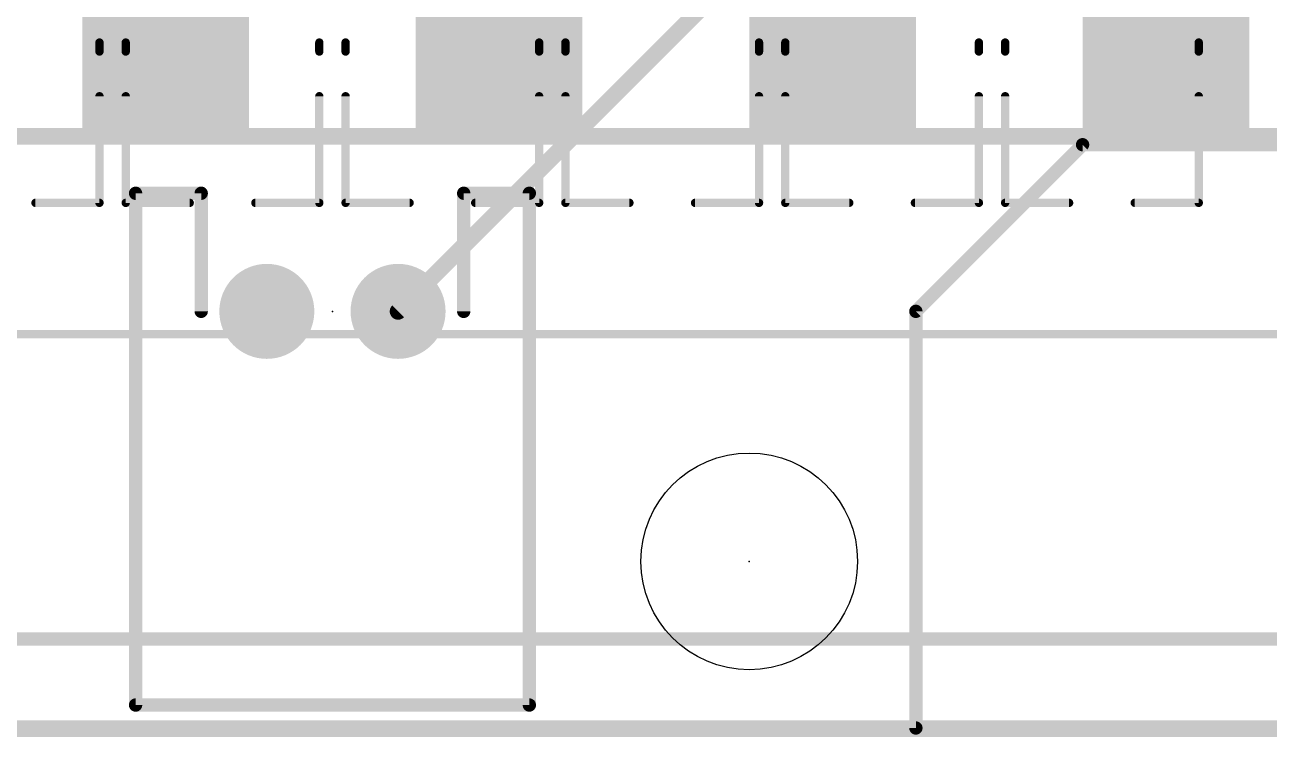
# Model space of a CAD drawing. Extents: x -5.1 to 50.9, y -12.7 to 61.1.
# Drawn here: x 20.71 to 39.67, y -0.14 to 10.72 of the extents above; entities that cross this region are included whole.
import ezdxf

# ---------------------------------------------------------------- set-up
doc = ezdxf.new("R2010")
doc.units = 0
for name, color, linetype in [('1', 12, 'CONTINUOUS'), ('16', 132, 'CONTINUOUS'), ('17', 110, 'CONTINUOUS'), ('20', 53, 'CONTINUOUS'), ('21', 53, 'CONTINUOUS'), ('22', 53, 'CONTINUOUS'), ('23', 53, 'CONTINUOUS'), ('24', 53, 'CONTINUOUS'), ('51', 53, 'CONTINUOUS')]:
    doc.layers.add(name, color=color, linetype=linetype)

# ---------------------------------------------------------------- blocks, each defined once
blk = doc.blocks.new('RECT')
blk.add_solid([(-0.5, -0.5), (0.5, -0.5), (-0.5, 0.5), (0.5, 0.5)])
blk = doc.blocks.new('ROUNDP')
at = {"const_width": 0.5}
blk.add_lwpolyline([(0, -0.25, 1), (0, 0.25, 1), (0, -0.25)], format="xyb", dxfattribs=at)

msp = doc.modelspace()

# ---------------------------------------------------------------- linework, layer by layer
at = {"layer": '1', "const_width": 0.254}
msp.add_lwpolyline([(50.82, -0.012), (0.02, -0.012)], dxfattribs=at)
at = {"layer": '16', "const_width": 0.254}
for points in [[(26.4, 6.35), (32.4, 12.35)], [(50.82, -0.012), (0.02, -0.012)]]:
    msp.add_lwpolyline(points, dxfattribs=at)
at = {"layer": '16', "const_width": 0.127}
msp.add_lwpolyline([(26.3551, 6.3949, 1), (26.4449, 6.3051)], format="xyb", dxfattribs=at)
at = {"layer": '20', "const_width": 0.2032}
for points in [[(34.29, 6.35), (36.83, 8.89)], [(36.83, 8.89), (45.72, 8.89)], [(34.29, 0), (34.29, 6.35)], [(16.51, 0), (34.29, 0)]]:
    msp.add_lwpolyline(points, dxfattribs=at)
at = {"layer": '20', "const_width": 0.1016}
for points in [[(36.83, 8.9408, 1), (36.83, 8.8392)], [(36.8659, 8.8541, 1), (36.7941, 8.9259)], [(34.3408, 6.35, 1), (34.2392, 6.35)], [(34.2541, 6.3859, 1), (34.3259, 6.3141)], [(34.2392, 0, 1), (34.3408, 0)], [(34.29, -0.0508, 1), (34.29, 0.0508)]]:
    msp.add_lwpolyline(points, format="xyb", dxfattribs=at)
at = {"layer": '20'}
msp.add_circle((31.75, 2.54), 1.651, dxfattribs=at)
at = {"layer": '21', "const_width": 0.254}
msp.add_lwpolyline([(8.89, 9.017), (41.91, 9.017)], dxfattribs=at)
at = {"layer": '22', "const_width": 0.2032}
for points in [[(23.4, 8.15), (22.4, 8.15)], [(22.4, 8.15), (22.4, 0.35)], [(23.4, 6.35), (23.4, 8.15)], [(28.4, 8.15), (27.4, 8.15)], [(27.4, 8.15), (27.4, 6.35)], [(28.4, 0.35), (28.4, 8.15)], [(22.4, 0.35), (28.4, 0.35)]]:
    msp.add_lwpolyline(points, dxfattribs=at)
at = {"layer": '22', "const_width": 0.1016}
for points in [[(22.4, 8.2008, 1), (22.4, 8.0992)], [(22.4508, 8.15, 1), (22.3492, 8.15)], [(23.4508, 8.15, 1), (23.3492, 8.15)], [(23.4, 8.0992, 1), (23.4, 8.2008)], [(27.4, 8.2008, 1), (27.4, 8.0992)], [(27.4508, 8.15, 1), (27.3492, 8.15)], [(28.4508, 8.15, 1), (28.3492, 8.15)], [(28.4, 8.0992, 1), (28.4, 8.2008)], [(23.3492, 6.35, 1), (23.4508, 6.35)], [(27.3492, 6.35, 1), (27.4508, 6.35)], [(22.4, 0.4008, 1), (22.4, 0.2992)], [(22.3492, 0.35, 1), (22.4508, 0.35)], [(28.3492, 0.35, 1), (28.4508, 0.35)], [(28.4, 0.2992, 1), (28.4, 0.4008)]]:
    msp.add_lwpolyline(points, format="xyb", dxfattribs=at)
at = {"layer": '23'}
msp.add_point((31.75, 2.54), dxfattribs=at)
at = {"layer": '24'}
msp.add_point((25.4, 6.35), dxfattribs=at)
at = {"layer": '51'}
for points, const_width in [([(21.85, 10.3103), (21.85, 10.4477)], 0.127), ([(22.25, 10.4477), (22.25, 10.3103)], 0.127), ([(25.2, 10.3103), (25.2, 10.4477)], 0.127), ([(25.6, 10.4477), (25.6, 10.3103)], 0.127), ([(28.55, 10.3103), (28.55, 10.4477)], 0.127), ([(28.95, 10.4477), (28.95, 10.3103)], 0.127), ([(31.9, 10.3103), (31.9, 10.4477)], 0.127), ([(32.3, 10.4477), (32.3, 10.3103)], 0.127), ([(35.25, 10.3103), (35.25, 10.4477)], 0.127), ([(35.65, 10.4477), (35.65, 10.3103)], 0.127), ([(38.6, 10.3103), (38.6, 10.4477)], 0.127), ([(21.85, 8.004), (21.85, 9.629)], 0.127), ([(22.25, 9.629), (22.25, 8.004)], 0.127), ([(25.2, 8.004), (25.2, 9.629)], 0.127), ([(25.6, 9.629), (25.6, 8.004)], 0.127), ([(28.55, 8.004), (28.55, 9.629)], 0.127), ([(28.95, 9.629), (28.95, 8.004)], 0.127), ([(31.9, 8.004), (31.9, 9.629)], 0.127), ([(32.3, 9.629), (32.3, 8.004)], 0.127), ([(35.25, 8.004), (35.25, 9.629)], 0.127), ([(35.65, 9.629), (35.65, 8.004)], 0.127), ([(38.6, 8.004), (38.6, 9.629)], 0.127), ([(20.875, 8.004), (21.85, 8.004)], 0.127), ([(22.25, 8.004), (23.225, 8.004)], 0.127), ([(24.225, 8.004), (25.2, 8.004)], 0.127), ([(25.6, 8.004), (26.575, 8.004)], 0.127), ([(27.575, 8.004), (28.55, 8.004)], 0.127), ([(28.95, 8.004), (29.925, 8.004)], 0.127), ([(30.925, 8.004), (31.9, 8.004)], 0.127), ([(32.3, 8.004), (33.275, 8.004)], 0.127), ([(34.275, 8.004), (35.25, 8.004)], 0.127), ([(35.65, 8.004), (36.625, 8.004)], 0.127), ([(37.625, 8.004), (38.6, 8.004)], 0.127), ([(10.2, 6.004), (40.6, 6.004)], 0.127), ([(45.4, 1.354), (5.4, 1.354)], 0.2032), ([(7.4, 1.354), (43.4, 1.354)], 0.2032)]:
    msp.add_lwpolyline(points, dxfattribs=dict(at, const_width=const_width))
at = {"layer": '51', "const_width": 0.0635}
for points in [[(21.8818, 10.4477, 1), (21.8183, 10.4477)], [(22.2817, 10.4477, 1), (22.2183, 10.4477)], [(25.2318, 10.4477, 1), (25.1683, 10.4477)], [(25.6318, 10.4477, 1), (25.5683, 10.4477)], [(28.5817, 10.4477, 1), (28.5183, 10.4477)], [(28.9818, 10.4477, 1), (28.9183, 10.4477)], [(31.9318, 10.4477, 1), (31.8683, 10.4477)], [(32.3318, 10.4477, 1), (32.2683, 10.4477)], [(35.2818, 10.4477, 1), (35.2182, 10.4477)], [(35.6818, 10.4477, 1), (35.6182, 10.4477)], [(38.6318, 10.4477, 1), (38.5682, 10.4477)], [(21.8183, 10.3103, 1), (21.8818, 10.3103)], [(22.2183, 10.3103, 1), (22.2817, 10.3103)], [(25.1683, 10.3103, 1), (25.2318, 10.3103)], [(25.5683, 10.3103, 1), (25.6318, 10.3103)], [(28.5183, 10.3103, 1), (28.5817, 10.3103)], [(28.9183, 10.3103, 1), (28.9818, 10.3103)], [(31.8683, 10.3103, 1), (31.9318, 10.3103)], [(32.2683, 10.3103, 1), (32.3318, 10.3103)], [(35.2182, 10.3103, 1), (35.2818, 10.3103)], [(35.6182, 10.3103, 1), (35.6818, 10.3103)], [(38.5682, 10.3103, 1), (38.6318, 10.3103)], [(21.8818, 9.629, 1), (21.8183, 9.629)], [(22.2817, 9.629, 1), (22.2183, 9.629)], [(25.2318, 9.629, 1), (25.1683, 9.629)], [(25.6318, 9.629, 1), (25.5683, 9.629)], [(28.5817, 9.629, 1), (28.5183, 9.629)], [(28.9818, 9.629, 1), (28.9183, 9.629)], [(31.9318, 9.629, 1), (31.8683, 9.629)], [(32.3318, 9.629, 1), (32.2683, 9.629)], [(35.2818, 9.629, 1), (35.2182, 9.629)], [(35.6818, 9.629, 1), (35.6182, 9.629)], [(38.6318, 9.629, 1), (38.5682, 9.629)], [(20.875, 8.0358, 1), (20.875, 7.9722)], [(21.8183, 8.004, 1), (21.8818, 8.004)], [(21.85, 7.9722, 1), (21.85, 8.0358)], [(22.25, 8.0358, 1), (22.25, 7.9722)], [(22.2183, 8.004, 1), (22.2817, 8.004)], [(23.225, 7.9722, 1), (23.225, 8.0358)], [(24.225, 8.0358, 1), (24.225, 7.9722)], [(25.1683, 8.004, 1), (25.2318, 8.004)], [(25.2, 7.9722, 1), (25.2, 8.0358)], [(25.6, 8.0358, 1), (25.6, 7.9722)], [(25.5683, 8.004, 1), (25.6318, 8.004)], [(26.575, 7.9722, 1), (26.575, 8.0358)], [(27.575, 8.0358, 1), (27.575, 7.9722)], [(28.5183, 8.004, 1), (28.5817, 8.004)], [(28.55, 7.9722, 1), (28.55, 8.0358)], [(28.95, 8.0358, 1), (28.95, 7.9722)], [(28.9183, 8.004, 1), (28.9818, 8.004)], [(29.925, 7.9722, 1), (29.925, 8.0358)], [(30.925, 8.0358, 1), (30.925, 7.9722)], [(31.8683, 8.004, 1), (31.9318, 8.004)], [(31.9, 7.9722, 1), (31.9, 8.0358)], [(32.3, 8.0358, 1), (32.3, 7.9722)], [(32.2683, 8.004, 1), (32.3318, 8.004)], [(33.275, 7.9722, 1), (33.275, 8.0358)], [(34.275, 8.0358, 1), (34.275, 7.9722)], [(35.2182, 8.004, 1), (35.2818, 8.004)], [(35.25, 7.9722, 1), (35.25, 8.0358)], [(35.65, 8.0358, 1), (35.65, 7.9722)], [(35.6182, 8.004, 1), (35.6818, 8.004)], [(36.625, 7.9722, 1), (36.625, 8.0358)], [(37.625, 8.0358, 1), (37.625, 7.9722)], [(38.5682, 8.004, 1), (38.6318, 8.004)], [(38.6, 7.9722, 1), (38.6, 8.0358)]]:
    msp.add_lwpolyline(points, format="xyb", dxfattribs=at)

# ---------------------------------------------------------------- block references
at = {"layer": '17', "xscale": 1.4478, "yscale": 1.4478}
for p in [(24.4, 6.35), (24.4, 6.35), (26.4, 6.35), (26.4, 6.35)]:
    msp.add_blockref('ROUNDP', p, dxfattribs=at)
at = {"layer": '21', "xscale": 2.54, "yscale": 15.24}
for p in [(22.86, 16.51), (27.94, 16.51), (33.02, 16.51), (38.1, 16.51)]:
    msp.add_blockref('RECT', p, dxfattribs=at)

doc.saveas('drawing.dxf')
